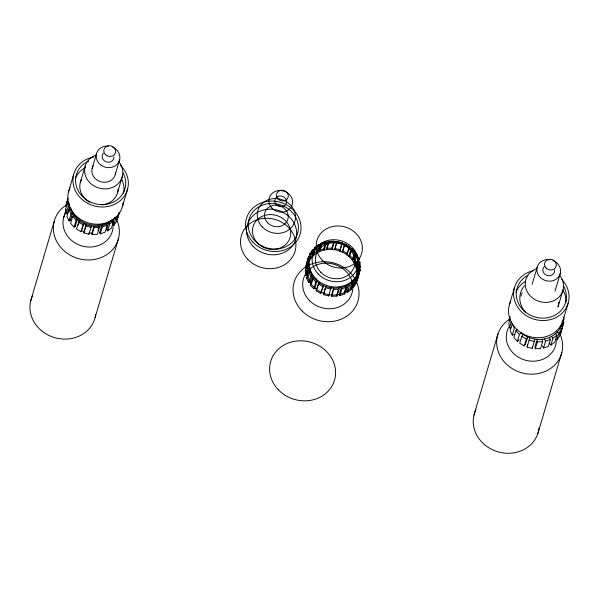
<?xml version="1.0" encoding="UTF-8"?>
<svg xmlns="http://www.w3.org/2000/svg" width="599" height="599" viewBox="0 0 599 599"><rect width="100%" height="100%" fill="white"/><g stroke="black" fill="none" stroke-linecap="round" stroke-linejoin="round"><path stroke-width="0.9" d="M306.898 268.24L310.08 256.739L308.657 256.372L306.621 263.253L305.475 267.873L306.898 268.24L310.08 256.739M83.838 232.884L86.196 224.722L83.838 232.884L88.996 234.209L91.347 226.055L91.033 227.328L85.882 226.003M88.996 234.209L89.311 232.936M305.475 267.873L308.657 256.372M323.52 294.618L325.871 286.464L323.52 294.618L328.671 295.951L331.03 287.79L330.708 289.07L325.557 287.745M337.005 241.569L334.646 249.731L337.005 241.569L342.156 242.902L339.805 251.056L342.156 242.902M328.671 295.951L328.986 294.671M360.201 269.647L359.056 274.267L357.633 273.9L355.596 280.781L357.019 281.148L360.201 269.647L358.779 269.28L356.742 276.161L358.165 276.528M509.839 317.238L509.075 320.315L510.093 316.878M534.885 339.206L532.271 348.393L527.113 347.068L527.689 344.762M527.113 347.068L529.726 337.881M532.271 348.393L532.653 346.858M563.801 322.097L560.619 333.591L563.801 322.097L562.079 321.656M30.714 300.78L54.15 221.66M68.481 192.024L73.572 174.818M67.964 198.074L65.8 206.131L67.837 199.25M63.584 217.916L66.13 209.313M68.496 202.2L68.623 201.766M66.115 213.678L68.151 206.797L67.65 201.998L65.613 208.879L66.115 213.678L67.567 213.633L69.604 206.752L68.151 206.797M70.255 209.066L68.915 209.523L66.878 216.404L68.975 220.919L70.315 220.462L72.352 213.581L71.019 214.038L68.975 220.919M80.251 182.71L85.006 166.657M73.744 215.64L72.651 216.464L70.615 223.337L74.111 227.126L75.204 226.31L77.241 219.429L76.148 220.245L74.111 227.126M92.096 168.484L96.424 153.861M77.967 225.336L79.24 221.038L76.462 229.02L81.007 231.708L83.785 223.727L81.007 231.708M92.036 234.546L94.073 227.672L93.931 226.34L91.894 233.221L92.036 234.546L97.293 234.389L99.329 227.508L99.187 226.175L97.914 230.48M115.285 174.459L119.62 159.836M100.235 233.857L99.659 232.614L101.695 225.733L102.272 226.976L100.235 233.857L105.08 232.217L107.116 225.336L106.54 224.093M117.621 192.339L122.376 176.286M106.682 229.829L108.718 222.948L109.684 223.996L107.648 230.877L106.682 229.829A25.285 22.59 16.5 0 0 107.476 229.342M112.163 221.712L112.679 219.998L113.645 221.046L111.601 227.919L107.648 230.877M112.283 225.157L114.327 218.276L115.577 219.017L113.54 225.898L112.283 225.157A25.285 22.59 16.5 0 0 112.859 224.453M119.246 212.211L117.344 219.406L119.381 212.525M122.6 205.966L127.692 188.76M95.144 317.38L118.58 238.252M307.736 260.745L309.773 253.864L312.453 249.88L313.711 250.629L311.675 257.503L310.417 256.761L307.736 260.745L308.994 261.486A25.285 22.59 16.5 0 1 350.011 257.54A25.285 22.59 16.5 0 1 340.996 293.907A25.285 22.59 16.5 0 1 306.74 270.576L305.288 270.621L305.789 275.42L307.242 275.375L309.286 268.494L307.834 268.539L305.789 275.42M305.288 270.621L307.324 263.74L308.777 263.695A25.285 22.59 16.5 0 0 343.032 287.033A25.285 22.59 16.5 0 0 352.055 250.659A25.285 22.59 16.5 0 0 311.031 254.605L309.773 253.864M308.994 261.486L312.453 249.88M306.74 270.576L308.777 263.695M314.393 247.859L315.359 248.907L313.322 255.788L312.356 254.74L314.393 247.859L318.354 244.901L319.319 245.949L317.275 252.83L316.309 251.782L318.354 244.901M306.553 278.138L308.59 271.257L309.93 270.808L307.893 277.689L306.553 278.138L308.657 282.653L309.997 282.204L312.034 275.323L310.694 275.78L308.657 282.653M320.922 243.561L321.498 244.811L319.462 251.692L318.878 250.442L320.922 243.561L325.759 241.921L326.343 243.172L324.306 250.053L323.722 248.802L325.759 241.921M310.289 285.079L312.334 278.198L313.427 277.382L311.383 284.263L310.289 285.079L313.786 288.868L314.879 288.052L316.923 281.171L315.83 281.987L313.786 288.868M328.709 241.397L328.851 242.722L326.814 249.603L326.672 248.278L328.709 241.397L333.965 241.232L334.107 242.558L332.063 249.439L331.928 248.113L333.965 241.232M316.137 290.762L318.915 282.78L316.137 290.762L320.69 293.45L323.467 285.468L320.69 293.45M344.994 244.07L342.209 252.052L344.994 244.07L349.539 246.758L346.761 254.74L349.539 246.758M331.711 296.288L333.748 289.407L333.613 288.082L331.569 294.963L331.711 296.288L336.967 296.123L339.004 289.242L338.869 287.917L336.825 294.798L336.967 296.123M351.89 248.652L350.797 249.469L348.76 256.35L349.853 255.533L351.89 248.652L355.387 252.441L353.35 259.322L352.257 260.138L354.294 253.257L355.387 252.441M339.918 295.599L341.954 288.718L341.37 287.468L339.334 294.349L339.918 295.599L344.762 293.959L346.799 287.078L346.215 285.828L344.178 292.709L344.762 293.959M354.982 261.741L357.019 254.867L355.679 255.316L353.642 262.197L354.982 261.741L357.086 266.263L355.746 266.712L357.783 259.831L359.123 259.382L357.019 254.867M347.33 292.619L349.367 285.738L353.32 282.78L352.354 281.732L350.318 288.613L351.284 289.661L347.33 292.619L346.357 291.571L348.401 284.69L349.367 285.738M357.086 266.263L359.123 259.382M351.284 289.661L353.32 282.78M357.85 268.981L359.887 262.1L358.434 262.145L356.398 269.026L357.85 268.981L358.352 273.78L356.899 273.825L358.936 266.944L360.388 266.899L359.887 262.1M353.223 287.64L356.682 276.034L357.94 276.775L355.903 283.656L353.223 287.64L351.965 286.891L354.002 280.018L355.259 280.759L357.94 276.775M358.352 273.78L360.388 266.899M357.019 281.148L359.056 274.267M473.989 414.965L498.024 333.808M509.472 304.472L514.563 287.273M510.161 318.765L508.888 323.063L509.39 327.87L511.142 327.81M509.39 327.87L511.172 321.843M512.257 335.103L514.294 328.222L512.19 323.707L510.153 330.588L512.257 335.103L514.676 334.279M517.244 329.66L515.926 330.648L513.89 337.529L517.386 341.318L519.363 339.835M532.084 284.405L537.34 266.652M517.386 341.318L519.423 334.437L521.4 332.954M523.114 334.332L521.774 336.324L519.737 343.205L524.282 345.893L525.623 343.901M524.282 345.893L526.319 339.012L527.659 337.027M525.877 343.047L527.405 337.881M535.311 345.473L536.584 341.175M542.35 339.289L542.604 341.692L540.568 348.573L535.311 348.738L537.348 341.857L537.093 339.453M555.063 291.114L560.32 273.361M549.343 337.267L550.391 339.521L548.355 346.402L543.51 348.041L545.554 341.16L544.498 338.907M563.075 289.804L557.976 307.04A19.295 17.244 16.5 0 0 558.777 302.196M549.178 343.167L550.923 345.061L552.959 338.18L556.92 335.23L555.168 333.336M556.92 335.23L554.884 342.111L550.923 345.061M555.303 339.184L556.815 340.082L558.86 333.201L561.54 329.225L560.02 328.327M563 320.562L568.099 303.356M562.97 322.786L563.988 319.349L563.734 316.946M561.54 329.225L559.503 336.106L556.815 340.082M537.827 433.601L561.855 352.437M64.849 214.3L65.628 212.967M115.577 219.017L118.265 215.034L116.221 221.915L113.54 225.898M109.684 223.996L113.645 221.046M312.356 254.74L316.309 251.782M102.272 226.976L107.116 225.336M318.878 250.442L323.722 248.802M341.954 288.718L346.799 287.078M545.554 341.16L550.391 339.521M94.073 227.672L99.329 227.508M326.672 248.278L331.928 248.113M333.748 289.407L339.004 289.242M537.348 341.857L542.604 341.692M334.968 248.45L340.12 249.776M307.512 260.992L308.934 261.359M560.08 326.051L562.656 326.71M306.621 263.253L308.043 263.62M529.157 340.187L534.308 341.512M556.583 331.861L558.86 333.201M521.774 336.324L526.319 339.012M342.95 250.951L347.502 253.639M354.645 282.915L355.903 283.656M318.174 283.881L322.726 286.569M78.499 222.139L83.044 224.827M551.215 336.286L552.959 338.18M515.926 330.648L519.423 334.437M349.853 255.533L353.35 259.322M312.334 278.198L315.83 281.987M72.651 216.464L76.148 220.245M542.462 345.788L543.51 348.041M308.59 271.257L310.694 275.78M68.915 209.523L71.019 214.038M535.057 346.334L535.311 348.738M307.324 263.74L307.834 268.539M563.726 317.283A27.951 24.971 16.5 0 1 528.977 336.406A27.951 24.971 16.5 0 1 510.722 301.252M561.825 279.501A27.951 24.971 16.5 0 1 556.756 317.096A27.951 24.971 16.5 0 1 516.271 304.666A27.951 24.971 16.5 0 1 533.335 270.763M515.986 292.14A25.285 22.59 16.5 0 1 525.443 281.47M563.764 286.389A25.285 22.59 16.5 0 1 553.311 315.995A25.285 22.59 16.5 0 1 519.722 305.67A25.285 22.59 16.5 0 1 527.861 275.345M520.95 296.235A19.295 17.244 16.5 0 1 522.261 292.784M559.758 275.495A19.295 17.244 16.5 0 1 554.667 300.234A19.295 17.244 16.5 0 1 527.554 292.319A19.295 17.244 16.5 0 1 536.517 268.711M552.922 260.513A11.98 10.7 16.5 0 1 557.085 278.498A11.98 10.7 16.5 0 1 537.573 273.473A11.98 10.7 16.5 0 1 549.62 259.659M554.607 269.954A5.99 5.354 16.5 0 1 547.022 275.443A5.99 5.354 16.5 0 1 544.251 266.57M562.603 321.349A25.285 22.59 16.5 0 1 546.46 338.48A25.285 22.59 16.5 0 1 521.287 332.842M556.351 341.527A25.285 22.59 16.5 0 1 525.031 360.096A25.285 22.59 16.5 0 1 508.573 327.586M559.721 333.493A33.274 29.725 16.5 0 1 545.562 371.283A33.274 29.725 16.5 0 1 502.089 359.093A33.274 29.725 16.5 0 1 509.36 319.372M539.04 428.075A33.274 29.725 16.5 0 1 497.904 451.803A33.274 29.725 16.5 0 1 475.928 409.656M525.368 312.109A23.294 20.808 16.5 0 1 524.462 285.745M563.21 290.582A23.294 20.808 16.5 0 1 565.92 302.293M113.952 156.856A5.99 5.354 16.5 0 1 106.165 161.872A5.99 5.354 16.5 0 1 103.462 153.134M112.664 147.174A11.98 10.7 16.5 0 1 116.273 165.069A11.98 10.7 16.5 0 1 96.926 160.09A11.98 10.7 16.5 0 1 108.441 146.089M118.063 189.217A19.295 17.244 16.5 0 1 101.957 204.858M89.805 202.29A19.295 17.244 16.5 0 1 81.314 179.745M119.089 162.007A19.295 17.244 16.5 0 1 113.78 186.806A19.295 17.244 16.5 0 1 86.668 178.472A19.295 17.244 16.5 0 1 96.327 155.014M123.199 202.215A27.951 24.971 16.5 0 1 89.109 223.12A27.951 24.971 16.5 0 1 70.023 187.727M120.474 165.317A27.951 24.971 16.5 0 1 116.326 203.42A27.951 24.971 16.5 0 1 75.437 190.879A27.951 24.971 16.5 0 1 93.541 157.058M75.287 178.622A25.285 22.59 16.5 0 1 85.47 167.555M121.372 178.599A25.285 22.59 16.5 0 1 123.566 193.17M123.065 172.864A25.285 22.59 16.5 0 1 112.103 202.687A25.285 22.59 16.5 0 1 78.462 191.201A25.285 22.59 16.5 0 1 88.659 161.109M112.178 219.593A25.285 22.59 16.5 0 1 70.427 207.411M100.595 232.375A25.285 22.59 16.5 0 1 99.659 232.614M92.882 233.266A25.285 22.59 16.5 0 1 88.981 232.876M84.788 231.828A25.285 22.59 16.5 0 1 81.15 230.323M75.204 226.31A25.285 22.59 16.5 0 1 74.486 225.651M70.315 220.462A25.285 22.59 16.5 0 1 69.843 219.646M67.567 213.633A25.285 22.59 16.5 0 1 67.388 212.742M115.263 217.093A25.285 22.59 16.5 0 1 87.454 225.149A25.285 22.59 16.5 0 1 69.11 202.851M116.446 219.301A33.274 29.725 16.5 0 1 102.287 257.098A33.274 29.725 16.5 0 1 58.814 244.909A33.274 29.725 16.5 0 1 66.077 205.18M113.076 227.343A25.285 22.59 16.5 0 1 82.625 246.152A25.285 22.59 16.5 0 1 64.602 214.861M95.653 314.752A33.274 29.725 16.5 0 1 54.284 337.522A33.274 29.725 16.5 0 1 32.556 295.666M115.562 172.519A11.98 10.7 16.5 0 1 100.565 181.707A11.98 10.7 16.5 0 1 93.249 165.743M546.101 268.097A5.99 5.354 16.5 0 0 556.112 266.495A5.99 5.354 16.5 0 0 549.043 259.315A5.99 5.354 16.5 0 0 546.101 268.097M318.136 273.9A23.294 20.808 16.5 0 0 357.229 268.337A23.294 20.808 16.5 0 0 330.289 239.959A23.294 20.808 16.5 0 0 318.136 273.9M322.21 260.146A23.294 20.808 16.5 0 0 361.302 254.575A23.294 20.808 16.5 0 0 334.362 226.205A23.294 20.808 16.5 0 0 322.21 260.146M278.206 389.635A33.274 29.725 16.5 0 0 334.047 381.675A33.274 29.725 16.5 0 0 295.562 341.145A33.274 29.725 16.5 0 0 278.206 389.635M302.061 310.941A33.274 29.725 16.5 0 0 357.67 302.031A33.274 29.725 16.5 0 0 318.406 262.115A33.274 29.725 16.5 0 0 302.061 310.941M309.518 300.586A25.285 22.59 16.5 0 0 351.778 293.817A25.285 22.59 16.5 0 0 321.94 263.478A25.285 22.59 16.5 0 0 309.518 300.586M315.973 278.797A25.285 22.59 16.5 0 0 358.232 272.028A25.285 22.59 16.5 0 0 328.394 241.689A25.285 22.59 16.5 0 0 315.973 278.797M320.824 272.283A19.962 17.835 16.5 0 0 354.189 266.937A19.962 17.835 16.5 0 0 330.633 242.984A19.962 17.835 16.5 0 0 320.824 272.283M247.716 259.277A27.951 24.971 16.5 0 0 294.618 252.591A27.951 24.971 16.5 0 0 262.295 218.545A27.951 24.971 16.5 0 0 247.716 259.277M252.808 242.078A27.951 24.971 16.5 0 0 299.717 235.392A27.951 24.971 16.5 0 0 267.386 201.346A27.951 24.971 16.5 0 0 252.808 242.078M253.063 246.301A25.285 22.59 16.5 0 0 295.502 240.259A25.285 22.59 16.5 0 0 266.256 209.455A25.285 22.59 16.5 0 0 253.063 246.301M254.762 240.573A25.285 22.59 16.5 0 0 297.201 234.523A25.285 22.59 16.5 0 0 267.955 203.72A25.285 22.59 16.5 0 0 254.762 240.573M257.458 242.917A19.295 17.244 16.5 0 0 289.841 238.305A19.295 17.244 16.5 0 0 267.521 214.794A19.295 17.244 16.5 0 0 257.458 242.917M262.212 226.864A19.295 17.244 16.5 0 0 294.596 222.251A19.295 17.244 16.5 0 0 272.275 198.741A19.295 17.244 16.5 0 0 262.212 226.864M271.909 208.1A11.98 10.7 16.5 0 0 292.012 205.24A11.98 10.7 16.5 0 0 278.161 190.647A11.98 10.7 16.5 0 0 271.909 208.1M276.304 204.716A5.99 5.354 16.5 0 0 286.352 203.286A5.99 5.354 16.5 0 0 279.426 195.985A5.99 5.354 16.5 0 0 276.304 204.716M278.003 198.98A5.99 5.354 16.5 0 0 288.052 197.55A5.99 5.354 16.5 0 0 281.126 190.25A5.99 5.354 16.5 0 0 278.003 198.98M267.581 222.723A11.98 10.7 16.5 0 0 287.677 219.863A11.98 10.7 16.5 0 0 273.825 205.27A11.98 10.7 16.5 0 0 267.581 222.723M105.327 154.505A5.99 5.354 16.5 0 0 115.382 153.067A5.99 5.354 16.5 0 0 108.449 145.774A5.99 5.354 16.5 0 0 105.327 154.505"/></g></svg>
